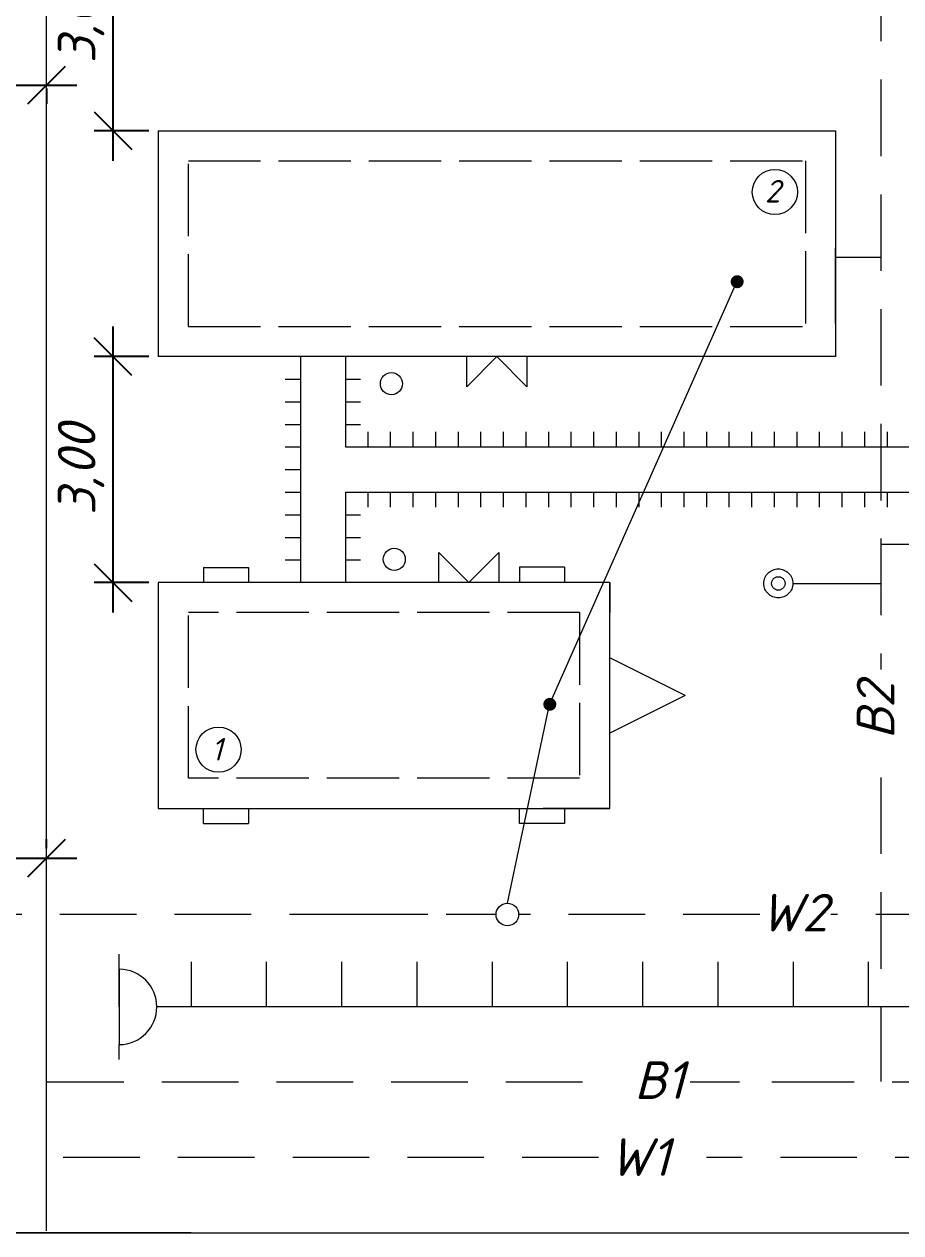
# Model space of a CAD drawing. Header units: millimetres. Extents: x 27137 to 30937, y -4667 to -569.
# Drawn here: x 30431.7 to 30489.9, y -4088.4 to -4008.1 of the extents above; entities that cross this region are included whole.
import ezdxf

# ---------------------------------------------------------------- set-up
doc = ezdxf.new("R2010")
doc.units = ezdxf.units.MM
doc.header["$LTSCALE"] = 0.4
doc.linetypes.add('ACAD_ISO02W100', pattern=[15, 12, -3])
doc.linetypes.add('штриховаяX2', pattern=[38.1, 25.4, -12.7])
doc.styles.add('Isocpeur', font='isocpeui.ttf', dxfattribs={"height": 2.5})
doc.styles.get("Standard").update_dxf_attribs({"font": 'isocpeui.ttf', "height": 2.5})
doc.dimstyles.new('06', dxfattribs={"dimtxt": 2.5, "dimasz": 2.5, "dimexe": 1.25, "dimexo": 0.625, "dimtad": 1, "dimdec": 0, "dimlfac": 200, "dimtxsty": 'Standard', "dimblk": 'OBLIQUE', "dimcen": 2.5, "dimdle": 2, "dimadec": 0, "dimazin": 0, "dimtfac": 1, "dimtdec": 0, "dimtmove": 0, "dimatfit": 3, "dimldrblk": 'OBLIQUE', "dimfxl": 1, "dimarcsym": 0})

# ---------------------------------------------------------------- blocks, each defined once
blk = doc.blocks.new('_Oblique')
at = {"color": 0, "linetype": 'ByBlock', "lineweight": -2}
blk.add_line((-0.5, -0.5), (0.5, 0.5), dxfattribs=at)
blk = doc.blocks.new('*D326')
at = {"color": 0, "lineweight": -2, "transparency": 16777216}
for p, q in [((30396.267, -4012.185), (30435.169, -4012.185)), ((30398.267, -4012.411), (30398.267, -4013.435)), ((30433.169, -4012.411), (30433.169, -4013.435))]:
    blk.add_line(p, q, dxfattribs=at)
at = {"layer": 'Defpoints', "color": 0, "transparency": 16777216}
for p in [(30398.267, -4011.786), (30433.169, -4011.786), (30433.169, -4012.185)]:
    blk.add_point(p, dxfattribs=at)
at = {"color": 0, "lineweight": -2, "transparency": 16777216, "xscale": 2.5, "yscale": 2.5, "zscale": 2.5, "rotation": 180}
blk.add_blockref('_Oblique', (30398.267, -4012.185), dxfattribs=at)
at = {"color": 0, "lineweight": -2, "transparency": 16777216, "xscale": 2.5, "yscale": 2.5, "zscale": 2.5}
blk.add_blockref('_Oblique', (30433.169, -4012.185), dxfattribs=at)
at = {"color": 0, "lineweight": 15, "transparency": 16777216, "insert": (30415.718, -4010.06), "char_height": 2.5, "attachment_point": 5, "style": 'Isocpeur'}
blk.add_mtext('7,00', dxfattribs=at)
blk = doc.blocks.new('*D327')
at = {"color": 0, "lineweight": -2, "transparency": 16777216}
for p, q in [((30437.585, -4017.216), (30437.585, -3998.216)), ((30439.964, -4000.216), (30436.335, -4000.216)), ((30439.964, -4015.216), (30436.335, -4015.216))]:
    blk.add_line(p, q, dxfattribs=at)
at = {"layer": 'Defpoints', "color": 0, "transparency": 16777216}
for p in [(30437.585, -4000.216), (30440.589, -4000.216), (30440.589, -4015.216)]:
    blk.add_point(p, dxfattribs=at)
at = {"color": 0, "lineweight": -2, "transparency": 16777216, "xscale": 2.5, "yscale": 2.5, "zscale": 2.5}
for p, rotation in [((30437.585, -4000.216), 90), ((30437.585, -4015.216), 270)]:
    blk.add_blockref('_Oblique', p, dxfattribs=dict(at, rotation=rotation))
at = {"color": 0, "lineweight": 15, "transparency": 16777216, "insert": (30435.46, -4007.716), "char_height": 2.5, "attachment_point": 5, "rotation": 90, "style": 'Isocpeur'}
blk.add_mtext('3,00', dxfattribs=at)
blk = doc.blocks.new('*D328')
at = {"color": 0, "lineweight": -2, "transparency": 16777216}
for p, q in [((30433.169, -4062.886), (30433.169, -4062.261)), ((30410.951, -4063.511), (30435.169, -4063.511)), ((30412.951, -4064.136), (30412.951, -4064.761))]:
    blk.add_line(p, q, dxfattribs=at)
at = {"layer": 'Defpoints', "color": 0, "transparency": 16777216}
for p in [(30412.951, -4063.511), (30433.169, -4063.511), (30433.169, -4063.511)]:
    blk.add_point(p, dxfattribs=at)
at = {"color": 0, "lineweight": -2, "transparency": 16777216, "xscale": 2.5, "yscale": 2.5, "zscale": 2.5, "rotation": 180}
blk.add_blockref('_Oblique', (30412.951, -4063.511), dxfattribs=at)
at = {"color": 0, "lineweight": -2, "transparency": 16777216, "xscale": 2.5, "yscale": 2.5, "zscale": 2.5}
blk.add_blockref('_Oblique', (30433.169, -4063.511), dxfattribs=at)
at = {"color": 0, "lineweight": 15, "transparency": 16777216, "insert": (30423.06, -4061.386), "char_height": 2.5, "attachment_point": 5, "style": 'Isocpeur'}
blk.add_mtext('3,50', dxfattribs=at)
blk = doc.blocks.new('*D330')
at = {"color": 0, "lineweight": -2, "transparency": 16777216}
for p, q in [((30437.585, -4047.216), (30437.585, -4028.216)), ((30439.964, -4030.216), (30436.335, -4030.216)), ((30439.964, -4045.216), (30436.335, -4045.216))]:
    blk.add_line(p, q, dxfattribs=at)
at = {"layer": 'Defpoints', "color": 0, "transparency": 16777216}
for p in [(30437.585, -4030.216), (30440.589, -4030.216), (30440.589, -4045.216)]:
    blk.add_point(p, dxfattribs=at)
at = {"color": 0, "lineweight": -2, "transparency": 16777216, "xscale": 2.5, "yscale": 2.5, "zscale": 2.5}
for p, rotation in [((30437.585, -4030.216), 90), ((30437.585, -4045.216), 270)]:
    blk.add_blockref('_Oblique', p, dxfattribs=dict(at, rotation=rotation))
at = {"color": 0, "lineweight": 15, "transparency": 16777216, "insert": (30435.46, -4037.716), "char_height": 2.5, "attachment_point": 5, "rotation": 90, "style": 'Isocpeur'}
blk.add_mtext('3,00', dxfattribs=at)

msp = doc.modelspace()

# ---------------------------------------------------------------- hatches: boundary and pattern name
at = {"lineweight": 15}
h = msp.add_hatch(color=256, dxfattribs=at)
h.dxf.hatch_style = 1
h.paths.add_polyline_path([(30478.6214, -4025.2428), (30479.054, -4025.2428), (30479.4865, -4025.2428, -1)])
h.paths.add_polyline_path([(30479.054, -4024.8103, -0.4142136), (30479.4865, -4025.2428), (30479.054, -4025.2428)])
h = msp.add_hatch(color=256, dxfattribs=at)
h.dxf.hatch_style = 1
h.paths.add_polyline_path([(30479.054, -4024.8103), (30479.054, -4025.2428), (30478.6214, -4025.2428, -0.4142136)])
h = msp.add_hatch(color=256, dxfattribs=at)
h.dxf.hatch_style = 1
h.paths.add_polyline_path([(30466.1745, -4053.3048), (30466.6071, -4053.3048), (30467.0396, -4053.3048, -1)])
h.paths.add_polyline_path([(30466.6071, -4052.8723, -0.4142136), (30467.0396, -4053.3048), (30466.6071, -4053.3048)])
h = msp.add_hatch(color=256, dxfattribs=at)
h.dxf.hatch_style = 1
h.paths.add_polyline_path([(30466.6071, -4052.8723), (30466.6071, -4053.3048), (30466.1745, -4053.3048, -0.4142136)])

# ---------------------------------------------------------------- linework, layer by layer
for p, q in [((30433.1686, -4088.2667), (30433.1686, -3983.2667)), ((30440.5887, -4015.2157), (30485.5887, -4015.2157)), ((30440.5887, -4015.2157), (30485.5887, -4015.2157)), ((30440.5887, -4015.2157), (30440.5887, -4030.2157)), ((30485.5887, -4015.2157), (30485.5887, -4030.2157)), ((30485.5887, -4015.2157), (30485.5887, -4030.2157)), ((30485.5887, -4028.009), (30485.5887, -4023.009)), ((30485.5887, -4028.009), (30485.5887, -4023.009)), ((30485.5887, -4030.2157), (30440.5887, -4030.2157)), ((30450.0311, -4030.2157), (30450.0311, -4045.2157)), ((30450.0311, -4030.2157), (30450.0311, -4040.7157)), ((30453.0311, -4030.2157), (30453.0311, -4036.2157)), ((30461.0887, -4032.2157), (30461.0887, -4030.2157)), ((30461.0887, -4032.2157), (30463.0887, -4030.2157)), ((30463.0887, -4030.2157), (30465.0887, -4032.2157)), ((30465.0887, -4030.2157), (30465.0887, -4032.2157)), ((30449.0311, -4031.7157), (30450.0311, -4031.7157)), ((30449.0311, -4031.7157), (30450.0311, -4031.7157)), ((30453.0311, -4031.7157), (30454.0311, -4031.7157)), ((30453.0311, -4031.7157), (30454.0311, -4031.7157)), ((30449.0311, -4033.2157), (30450.0311, -4033.2157)), ((30449.0311, -4033.2157), (30450.0311, -4033.2157)), ((30453.0311, -4033.2157), (30454.0311, -4033.2157)), ((30453.0311, -4033.2157), (30454.0311, -4033.2157)), ((30449.0311, -4034.7157), (30450.0311, -4034.7157)), ((30449.0311, -4034.7157), (30450.0311, -4034.7157)), ((30453.0311, -4034.7157), (30454.0311, -4034.7157)), ((30453.0311, -4034.7157), (30454.0311, -4034.7157)), ((30454.5311, -4036.2157), (30454.5311, -4035.2157)), ((30454.5311, -4036.2157), (30454.5311, -4035.2157)), ((30456.0311, -4036.2157), (30456.0311, -4035.2157)), ((30456.0311, -4036.2157), (30456.0311, -4035.2157)), ((30457.5311, -4036.2157), (30457.5311, -4035.2157)), ((30457.5311, -4036.2157), (30457.5311, -4035.2157)), ((30459.0311, -4036.2157), (30459.0311, -4035.2157)), ((30459.0311, -4036.2157), (30459.0311, -4035.2157)), ((30460.5311, -4036.2157), (30460.5311, -4035.2157)), ((30460.5311, -4036.2157), (30460.5311, -4035.2157)), ((30462.0311, -4036.2157), (30462.0311, -4035.2157)), ((30462.0311, -4036.2157), (30462.0311, -4035.2157)), ((30463.5311, -4036.2157), (30463.5311, -4035.2157)), ((30463.5311, -4036.2157), (30463.5311, -4035.2157)), ((30465.0311, -4036.2157), (30465.0311, -4035.2157)), ((30465.0311, -4036.2157), (30465.0311, -4035.2157)), ((30466.5311, -4036.2157), (30466.5311, -4035.2157)), ((30466.5311, -4036.2157), (30466.5311, -4035.2157)), ((30466.5311, -4036.2157), (30466.5311, -4035.2157)), ((30466.5311, -4036.2157), (30466.5311, -4035.2157)), ((30468.0311, -4036.2157), (30468.0311, -4035.2157)), ((30468.0311, -4036.2157), (30468.0311, -4035.2157)), ((30469.5311, -4036.2157), (30469.5311, -4035.2157)), ((30469.5311, -4036.2157), (30469.5311, -4035.2157)), ((30471.0311, -4036.2157), (30471.0311, -4035.2157)), ((30471.0311, -4036.2157), (30471.0311, -4035.2157)), ((30472.5311, -4036.2157), (30472.5311, -4035.2157)), ((30472.5311, -4036.2157), (30472.5311, -4035.2157)), ((30474.0311, -4036.2157), (30474.0311, -4035.2157)), ((30474.0311, -4036.2157), (30474.0311, -4035.2157)), ((30475.5311, -4036.2157), (30475.5311, -4035.2157)), ((30475.5311, -4036.2157), (30475.5311, -4035.2157)), ((30477.0311, -4036.2157), (30477.0311, -4035.2157)), ((30477.0311, -4036.2157), (30477.0311, -4035.2157)), ((30478.5311, -4036.2157), (30478.5311, -4035.2157)), ((30478.5311, -4036.2157), (30478.5311, -4035.2157)), ((30478.5311, -4036.2157), (30478.5311, -4035.2157)), ((30478.5311, -4036.2157), (30478.5311, -4035.2157)), ((30480.0311, -4036.2157), (30480.0311, -4035.2157)), ((30480.0311, -4036.2157), (30480.0311, -4035.2157)), ((30481.5311, -4036.2157), (30481.5311, -4035.2157)), ((30481.5311, -4036.2157), (30481.5311, -4035.2157)), ((30483.0311, -4036.2157), (30483.0311, -4035.2157)), ((30483.0311, -4036.2157), (30483.0311, -4035.2157)), ((30484.5311, -4036.2157), (30484.5311, -4035.2157)), ((30484.5311, -4036.2157), (30484.5311, -4035.2157)), ((30486.0311, -4036.2157), (30486.0311, -4035.2157)), ((30486.0311, -4036.2157), (30486.0311, -4035.2157)), ((30487.5311, -4036.2157), (30487.5311, -4035.2157)), ((30487.5311, -4036.2157), (30487.5311, -4035.2157)), ((30489.0311, -4036.2157), (30489.0311, -4035.2157)), ((30489.0311, -4036.2157), (30489.0311, -4035.2157)), ((30449.0311, -4036.2157), (30450.0311, -4036.2157)), ((30449.0311, -4036.2157), (30450.0311, -4036.2157)), ((30453.0311, -4036.2157), (30492.3596, -4036.2157)), ((30453.0311, -4036.2157), (30454.5311, -4036.2157)), ((30453.0311, -4036.2157), (30454.0311, -4036.2157)), ((30453.0311, -4036.2157), (30454.0311, -4036.2157)), ((30449.0311, -4037.7157), (30450.0311, -4037.7157)), ((30449.0311, -4039.2157), (30450.0311, -4039.2157)), ((30449.0311, -4039.2157), (30450.0311, -4039.2157)), ((30449.0311, -4039.2157), (30450.0311, -4039.2157)), ((30453.0311, -4039.2157), (30463.5311, -4039.2157)), ((30453.0311, -4039.2157), (30453.0311, -4045.2157)), ((30453.0311, -4039.2157), (30454.0311, -4039.2157)), ((30453.0311, -4039.2157), (30454.0311, -4039.2157)), ((30453.0311, -4039.2157), (30454.0311, -4039.2157)), ((30453.0311, -4039.2157), (30492.3596, -4039.2157)), ((30454.5311, -4040.2157), (30454.5311, -4039.2157)), ((30454.5311, -4040.2157), (30454.5311, -4039.2157)), ((30456.0311, -4040.2157), (30456.0311, -4039.2157)), ((30456.0311, -4040.2157), (30456.0311, -4039.2157)), ((30457.5311, -4040.2157), (30457.5311, -4039.2157)), ((30457.5311, -4040.2157), (30457.5311, -4039.2157)), ((30459.0311, -4040.2157), (30459.0311, -4039.2157)), ((30459.0311, -4040.2157), (30459.0311, -4039.2157)), ((30460.5311, -4040.2157), (30460.5311, -4039.2157)), ((30460.5311, -4040.2157), (30460.5311, -4039.2157)), ((30462.0311, -4040.2157), (30462.0311, -4039.2157)), ((30462.0311, -4040.2157), (30462.0311, -4039.2157)), ((30463.5311, -4040.2157), (30463.5311, -4039.2157)), ((30463.5311, -4040.2157), (30463.5311, -4039.2157)), ((30465.0311, -4040.2157), (30465.0311, -4039.2157)), ((30465.0311, -4040.2157), (30465.0311, -4039.2157)), ((30466.5311, -4040.2157), (30466.5311, -4039.2157)), ((30466.5311, -4040.2157), (30466.5311, -4039.2157)), ((30466.5311, -4040.2157), (30466.5311, -4039.2157)), ((30466.5311, -4040.2157), (30466.5311, -4039.2157)), ((30468.0311, -4040.2157), (30468.0311, -4039.2157)), ((30468.0311, -4040.2157), (30468.0311, -4039.2157)), ((30469.5311, -4040.2157), (30469.5311, -4039.2157)), ((30469.5311, -4040.2157), (30469.5311, -4039.2157)), ((30471.0311, -4040.2157), (30471.0311, -4039.2157)), ((30471.0311, -4040.2157), (30471.0311, -4039.2157)), ((30472.5311, -4040.2157), (30472.5311, -4039.2157)), ((30472.5311, -4040.2157), (30472.5311, -4039.2157)), ((30474.0311, -4040.2157), (30474.0311, -4039.2157)), ((30474.0311, -4040.2157), (30474.0311, -4039.2157)), ((30475.5311, -4040.2157), (30475.5311, -4039.2157)), ((30475.5311, -4040.2157), (30475.5311, -4039.2157)), ((30477.0311, -4040.2157), (30477.0311, -4039.2157)), ((30477.0311, -4040.2157), (30477.0311, -4039.2157)), ((30478.5311, -4040.2157), (30478.5311, -4039.2157)), ((30478.5311, -4040.2157), (30478.5311, -4039.2157)), ((30478.5311, -4040.2157), (30478.5311, -4039.2157)), ((30478.5311, -4040.2157), (30478.5311, -4039.2157)), ((30480.0311, -4040.2157), (30480.0311, -4039.2157)), ((30480.0311, -4040.2157), (30480.0311, -4039.2157)), ((30481.5311, -4040.2157), (30481.5311, -4039.2157)), ((30481.5311, -4040.2157), (30481.5311, -4039.2157)), ((30483.0311, -4040.2157), (30483.0311, -4039.2157)), ((30483.0311, -4040.2157), (30483.0311, -4039.2157)), ((30484.5311, -4040.2157), (30484.5311, -4039.2157)), ((30484.5311, -4040.2157), (30484.5311, -4039.2157)), ((30486.0311, -4040.2157), (30486.0311, -4039.2157)), ((30486.0311, -4040.2157), (30486.0311, -4039.2157)), ((30487.5311, -4040.2157), (30487.5311, -4039.2157)), ((30487.5311, -4040.2157), (30487.5311, -4039.2157)), ((30489.0311, -4040.2157), (30489.0311, -4039.2157)), ((30489.0311, -4040.2157), (30489.0311, -4039.2157)), ((30449.0311, -4040.7157), (30450.0311, -4040.7157)), ((30449.0311, -4040.7157), (30450.0311, -4040.7157)), ((30453.0311, -4040.7157), (30454.0311, -4040.7157)), ((30453.0311, -4040.7157), (30454.0311, -4040.7157)), ((30449.0311, -4042.2157), (30450.0311, -4042.2157)), ((30453.0311, -4042.2157), (30454.0311, -4042.2157)), ((30453.0311, -4042.2157), (30454.0311, -4042.2157)), ((30459.2289, -4045.2157), (30459.2289, -4043.2157)), ((30461.2289, -4045.2157), (30459.2289, -4043.2157)), ((30463.2289, -4043.2157), (30461.2289, -4045.2157)), ((30463.2289, -4043.2157), (30463.2289, -4045.2157)), ((30443.5887, -4044.2157), (30446.5887, -4044.2157)), ((30443.5887, -4044.2157), (30443.5887, -4045.2157)), ((30446.5887, -4044.2157), (30446.5887, -4045.2157)), ((30449.0311, -4043.7157), (30450.0311, -4043.7157)), ((30453.0311, -4043.7157), (30454.0311, -4043.7157)), ((30467.5887, -4044.1896), (30464.5887, -4044.1896)), ((30464.5887, -4044.1896), (30464.5887, -4045.1896)), ((30467.5887, -4044.1896), (30467.5887, -4045.1896)), ((30470.5887, -4045.2157), (30440.5887, -4045.2157)), ((30440.5887, -4045.2157), (30440.5887, -4060.2157)), ((30470.5887, -4045.2157), (30440.5887, -4045.2157)), ((30440.5887, -4045.2157), (30440.5887, -4060.2157)), ((30468.5887, -4045.2157), (30465.5887, -4045.2157)), ((30470.5887, -4060.2157), (30470.5887, -4045.2157)), ((30470.5887, -4060.2157), (30470.5887, -4045.2157)), ((30470.5887, -4045.2157), (30470.5887, -4047.2157)), ((30475.5887, -4052.7157), (30470.5887, -4050.2157)), ((30475.5887, -4052.7157), (30470.5887, -4055.2157)), ((30440.5887, -4060.2157), (30470.5887, -4060.2157)), ((30440.5887, -4060.2157), (30470.5887, -4060.2157)), ((30443.5887, -4061.2157), (30443.5887, -4060.2157)), ((30446.5887, -4060.2157), (30446.5887, -4061.2157)), ((30470.5887, -4060.2157), (30466.1582, -4060.2157)), ((30470.5887, -4060.2157), (30466.1582, -4060.2157)), ((30467.5887, -4060.2157), (30467.5887, -4061.2157)), ((30443.5887, -4061.2157), (30446.5887, -4061.2157)), ((30467.5887, -4061.2157), (30464.5887, -4061.2157)), ((30437.9963, -4070.8981), (30437.9963, -4069.8981)), ((30437.9963, -4070.8981), (30437.9963, -4069.8981)), ((30442.7869, -4070.3981), (30442.7869, -4073.3981)), ((30447.7869, -4073.3981), (30447.7869, -4070.3981)), ((30447.7869, -4073.3981), (30447.7869, -4070.3981)), ((30452.7869, -4073.3981), (30452.7869, -4070.3981)), ((30457.7869, -4073.3981), (30457.7869, -4070.3981)), ((30462.7869, -4073.3981), (30462.7869, -4070.3981)), ((30467.7869, -4073.3981), (30467.7869, -4070.3981)), ((30472.7869, -4073.3981), (30472.7869, -4070.3981)), ((30477.7869, -4073.3981), (30477.7869, -4070.3981)), ((30482.7869, -4073.3981), (30482.7869, -4070.3981)), ((30482.7869, -4073.3981), (30482.7869, -4070.3981)), ((30482.7869, -4073.3981), (30482.7869, -4070.3981)), ((30487.7869, -4073.3981), (30487.7869, -4070.3981)), ((30487.7869, -4073.3981), (30487.7869, -4070.3981)), ((30437.9963, -4073.3981), (30437.9963, -4070.8981)), ((30437.9963, -4070.8981), (30437.9963, -4070.8981)), ((30437.9963, -4070.8981), (30437.9963, -4075.8981)), ((30437.9963, -4073.3981), (30437.9963, -4070.8981)), ((30437.9963, -4070.8981), (30437.9963, -4070.8981)), ((30437.9963, -4070.8981), (30437.9963, -4075.8981)), ((30563.6046, -4073.3981), (30440.4963, -4073.3981)), ((30437.9963, -4076.8981), (30437.9963, -4075.8981)), ((30437.9963, -4076.8981), (30437.9963, -4075.8981)), ((30385.0393, -4088.3981), (30563.6043, -4088.3981)), ((30412.7869, -4088.3981), (30442.7869, -4088.3981)), ((30412.7869, -4088.3981), (30442.7869, -4088.3981)), ((30442.7869, -4088.3981), (30412.7869, -4088.3981)), ((30442.7869, -4088.3981), (30412.7869, -4088.3981)), ((30442.7869, -4088.3981), (30427.7869, -4088.3981)), ((30442.7869, -4088.3981), (30427.7869, -4088.3981)), ((30427.7869, -4088.3981), (30435.2869, -4088.3981))]:
    msp.add_line(p, q, dxfattribs=at)
at = {"linetype": 'штриховаяX2', "lineweight": 15, "ltscale": 0.5}
for p, q in [((30488.5902, -4004.1989), (30488.5902, -4050.9946)), ((30488.5902, -4023.6365), (30485.5887, -4023.6365)), ((30488.5902, -4058.1598), (30488.5902, -4078.3446)), ((30454.3793, -4067.2643), (30409.7231, -4067.2643)), ((30458.4906, -4067.2643), (30454.3793, -4067.2643)), ((30463.0368, -4067.2643), (30459.7231, -4067.2643)), ((30480.5521, -4067.2643), (30464.5339, -4067.2643)), ((30508.5907, -4067.2643), (30485.2714, -4067.2643)), ((30468.7735, -4078.3981), (30433.1686, -4078.3981)), ((30509.6814, -4078.3981), (30475.9387, -4078.3981)), ((30486.436, -4078.3981), (30476.436, -4078.3981)), ((30469.8412, -4083.3981), (30433.1686, -4083.3981)), ((30509.8712, -4083.3981), (30477.0064, -4083.3981))]:
    msp.add_line(p, q, dxfattribs=at)
at = {"linetype": 'ACAD_ISO02W100', "lineweight": 15}
for p, q in [((30442.5887, -4028.2157), (30442.5887, -4017.2157)), ((30442.5887, -4017.2157), (30483.5887, -4017.2157)), ((30483.5887, -4017.2157), (30483.5887, -4028.2157)), ((30442.5887, -4028.2157), (30483.5887, -4028.2157)), ((30470.5887, -4045.2157), (30468.5887, -4045.2157)), ((30442.5887, -4058.2157), (30442.5887, -4047.2157)), ((30468.5887, -4047.2157), (30442.5887, -4047.2157)), ((30468.5887, -4047.2157), (30468.5887, -4058.2157)), ((30468.5887, -4058.2157), (30442.5887, -4058.2157))]:
    msp.add_line(p, q, dxfattribs=at)
at = {"lineweight": 15, "ltscale": 0.5}
for p, q in [((30466.5819, -4053.3119), (30479.0288, -4025.2499)), ((30499.0194, -4042.6988), (30488.5902, -4042.6988)), ((30482.7513, -4045.2751), (30488.5902, -4045.2751)), ((30463.7854, -4066.5157), (30466.5819, -4053.3119)), ((30464.5887, -4061.2157), (30464.5887, -4060.2157)), ((30437.9963, -4073.3981), (30437.9963, -4070.1871))]:
    msp.add_line(p, q, dxfattribs=at)
at = {"lineweight": 15}
for centre, radius in [((30481.5606, -4019.2854), 1.5), ((30456.0852, -4032.0144), 0.7344), ((30456.2669, -4043.6749), 0.7344), ((30444.5953, -4056.312), 1.5), ((30463.7854, -4067.2643), 0.7486)]:
    msp.add_circle(centre, radius, dxfattribs=at)
at = {"linetype": 'штриховаяX2', "lineweight": 15}
for radius in [0.9623, 0.4467]:
    msp.add_circle((30481.789, -4045.2751), radius, dxfattribs=at)
at = {"lineweight": 15}
msp.add_arc((30437.9963, -4073.3981), 2.5, 270, 90, dxfattribs=at)

# ---------------------------------------------------------------- texts
at = {"lineweight": 15, "insert": (30481.9234, -4018.4838), "char_height": 1.5, "attachment_point": 3, "rotation": 359.838391, "style": 'Isocpeur'}
msp.add_mtext_dynamic_manual_height_columns('2', width=1.525272, gutter_width=12.5, heights=[0], dxfattribs=at)
at = {"linetype": 'штриховаяX2', "lineweight": 15, "insert": (30486.9967, -4051.8279), "char_height": 2.5, "attachment_point": 3, "rotation": 90, "style": 'Isocpeur'}
msp.add_mtext_dynamic_manual_height_columns('В2', width=5.498522, gutter_width=12.5, heights=[0], dxfattribs=at)
at = {"lineweight": 15, "insert": (30444.8561, -4055.5368), "char_height": 1.5, "attachment_point": 3, "style": 'Isocpeur'}
msp.add_mtext_dynamic_manual_height_columns('1', width=1.525272, gutter_width=12.5, heights=[0], dxfattribs=at)
at = {"linetype": 'штриховаяX2', "lineweight": 15, "char_height": 2.5, "attachment_point": 3, "style": 'Isocpeur'}
for s, width, insert in [('W2', 3.719358, (30485.0638, -4065.8867)), ('В1', 5.498522, (30475.5552, -4077.0057)), ('W1', 5.498522, (30474.5824, -4082.121))]:
    msp.add_mtext_dynamic_manual_height_columns(s, width=width, gutter_width=12.5, heights=[0], dxfattribs=dict(at, insert=insert))

# ---------------------------------------------------------------- dimensions: what is measured, and where the dimension line sits
at = {"lineweight": 15}
for p1, p2, distance, text, picture, middle in [((30440.5887, -4015.2157), (30440.5887, -4000.2157), 3.0039, '3,00', '*D327', (30435.4598, -4007.7157)), ((30398.2669, -4011.786), (30433.1686, -4011.786), -0.3987, '7,00', '*D326', (30415.7178, -4010.0597)), ((30440.5887, -4045.2157), (30440.5887, -4030.2157), 3.0039, '3,00', '*D330', (30435.4598, -4037.7157)), ((30412.951, -4063.5114), (30433.1686, -4063.5114), 0, '3,50', '*D328', (30423.0598, -4061.3864))]:
    dim = msp.add_aligned_dim(p1=p1, p2=p2, distance=distance, text=text, dimstyle='06', override={"dimtxsty": 'Isocpeur'}, dxfattribs=at)
    dim.commit()
    dim.dimension.update_dxf_attribs({"geometry": picture, "text_midpoint": middle})

doc.saveas('drawing.dxf')
